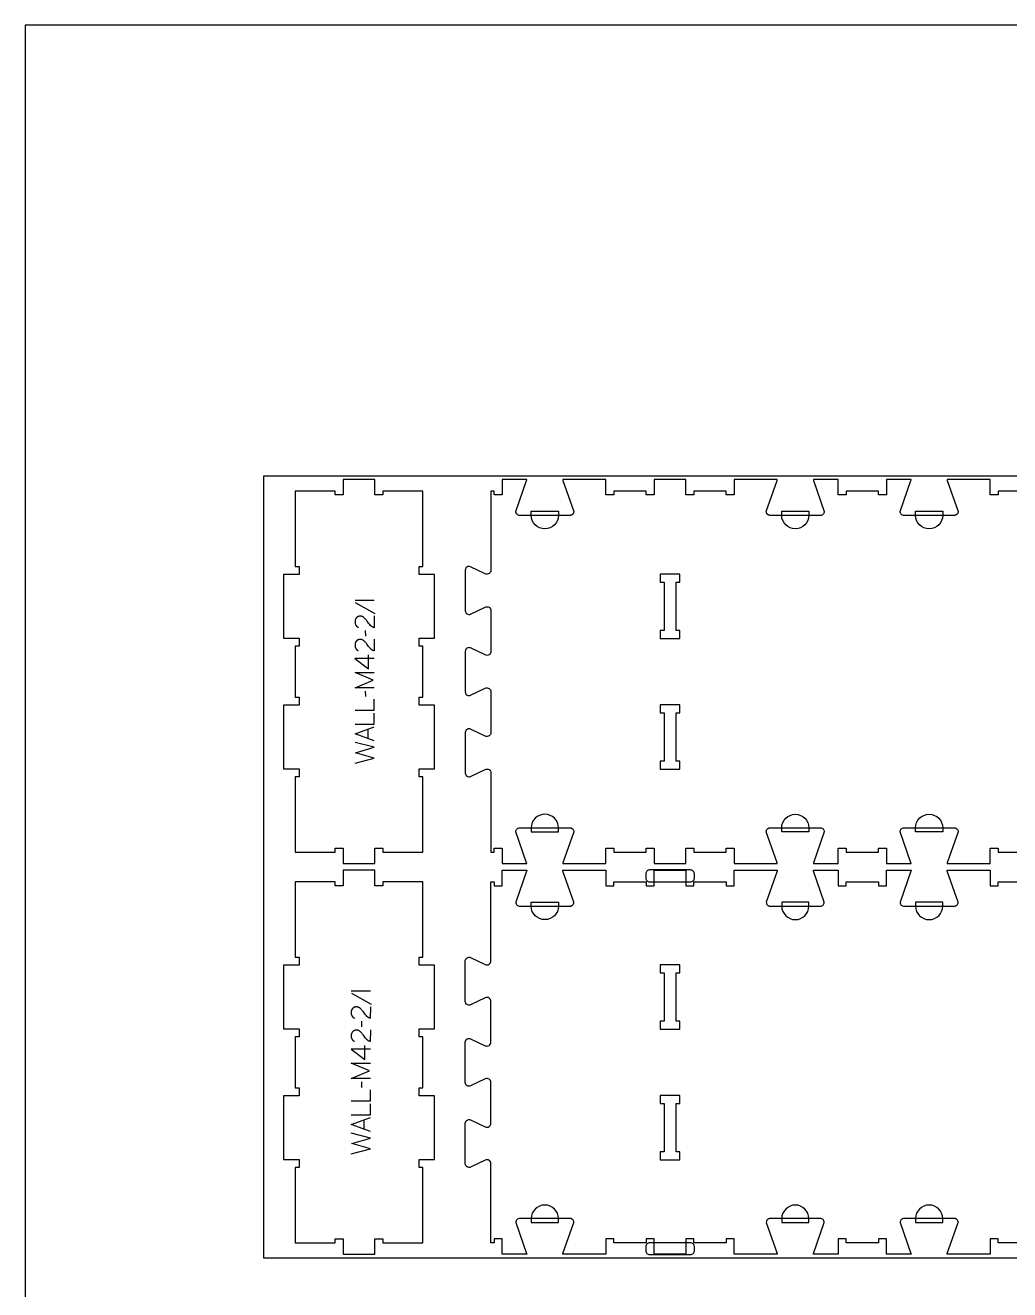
# Model space of a CAD drawing. Extents: x 0 to 4485, y 0 to 10771.
# Drawn here: x 0 to 1537, y 5619 to 7593 of the extents above; entities that cross this region are included whole.
import ezdxf

# ---------------------------------------------------------------- set-up
doc = ezdxf.new("R2010")
doc.units = 0
for name, color, linetype in [('0_SHEET_SPRUCEPLY_2440X122', 1, 'CONTINUOUS'), ('1_ANYTOOL_1MMDEEP_LABELS_S', 2, 'CONTINUOUS'), ('3_ANYTOOL_CUTTHROUGH_INSID', 4, 'CONTINUOUS'), ('4_ANYTOOL_CUTTHROUGH_OUTSI', 5, 'CONTINUOUS'), ('5_ANYTOOL_HALF_MILL_9MM_IN', 3, 'CONTINUOUS'), ('DONOTCUT', 7, 'CONTINUOUS')]:
    doc.layers.add(name, color=color, linetype=linetype)

msp = doc.modelspace()

# ---------------------------------------------------------------- linework, layer by layer
at = {"layer": '0_SHEET_SPRUCEPLY_2440X122'}
msp.add_lwpolyline([(371.7, 6889.4), (371.7, 5669.4), (2811.7, 5669.4), (2811.7, 6889.4)], close=True, dxfattribs=at)
at = {"layer": '1_ANYTOOL_1MMDEEP_LABELS_S', "color": 2}
for points in [[(514.8, 6696), (544.8, 6696)], [(515.2, 6692.5), (546, 6675.3)], [(544.7, 6671.3), (544.7, 6653), (544.2, 6653.2), (544, 6653.2), (543.8, 6653.3), (543.6, 6653.4), (543.3, 6653.5), (543.1, 6653.6), (542.9, 6653.7), (542.7, 6653.8), (542.5, 6653.9), (542.3, 6654), (542.1, 6654.1), (541.9, 6654.2), (541.7, 6654.3), (541.5, 6654.5), (541.3, 6654.6), (541.1, 6654.7), (540.9, 6654.8), (540.7, 6655), (540.5, 6655.1), (540.4, 6655.3), (540.2, 6655.4), (540, 6655.6), (539.8, 6655.7), (539.7, 6655.9), (539.5, 6656), (539.3, 6656.2), (539.2, 6656.4), (539, 6656.5), (538.8, 6656.7), (538.5, 6657.1), (537.3, 6658.5), (536.1, 6660), (535, 6661.5), (533.8, 6663.1), (533.3, 6663.8), (532.7, 6664.6), (532.1, 6665.3), (531.5, 6666), (530.9, 6666.6), (530.3, 6667.3), (529.7, 6667.9), (529.1, 6668.5), (529, 6668.6), (528.8, 6668.8), (528.6, 6668.9), (528.5, 6669), (528.3, 6669.2), (528.1, 6669.3), (528, 6669.4), (527.8, 6669.5), (527.6, 6669.6), (527.5, 6669.7), (527.3, 6669.8), (527.1, 6669.9), (526.9, 6670), (526.7, 6670.1), (526.5, 6670.2), (526.3, 6670.3), (526.2, 6670.3), (526, 6670.4), (525.8, 6670.5), (525.6, 6670.5), (525.4, 6670.6), (525.2, 6670.6), (524.9, 6670.7), (524.7, 6670.7), (524.5, 6670.7), (524.3, 6670.8), (524.1, 6670.8), (523.9, 6670.8), (523.7, 6670.8), (523.4, 6670.8), (523.2, 6670.8), (523, 6670.8), (522.7, 6670.8), (522.5, 6670.8), (522.3, 6670.8), (522, 6670.8), (521.8, 6670.8), (521.5, 6670.8), (521.3, 6670.7), (521.1, 6670.7), (520.9, 6670.6), (520.7, 6670.6), (520.5, 6670.5), (520.2, 6670.5), (520, 6670.4), (519.8, 6670.4), (519.6, 6670.3), (519.4, 6670.2), (519.3, 6670.1), (519.1, 6670), (518.9, 6670), (518.7, 6669.9), (518.5, 6669.8), (518.4, 6669.6), (518.2, 6669.5), (518, 6669.4), (517.9, 6669.3), (517.7, 6669.2), (517.6, 6669), (517.4, 6668.9), (517.3, 6668.8), (517.1, 6668.6), (517, 6668.5), (516.9, 6668.3), (516.7, 6668.2), (516.6, 6668), (516.5, 6667.8), (516.4, 6667.7), (516.3, 6667.5), (516.1, 6667.3), (516, 6667.1), (515.9, 6667), (515.8, 6666.8), (515.8, 6666.6), (515.7, 6666.4), (515.6, 6666.2), (515.5, 6666), (515.4, 6665.8), (515.4, 6665.7), (515.3, 6665.5), (515.2, 6665.3), (515.2, 6665.1), (515.1, 6664.8), (515.1, 6664.6), (515, 6664.4), (515, 6664.2), (514.9, 6664), (514.9, 6663.8), (514.9, 6663.6), (514.8, 6663.3), (514.8, 6663.1), (514.8, 6662.9), (514.8, 6662.6), (514.8, 6662.4), (514.8, 6661.9), (514.8, 6661.6), (514.8, 6661.2), (514.8, 6660.8), (514.8, 6660.5), (514.9, 6660.2), (514.9, 6659.8), (515, 6659.5), (515.1, 6659.2), (515.2, 6658.9), (515.2, 6658.7), (515.3, 6658.6), (515.3, 6658.4), (515.4, 6658.3), (515.4, 6658.1), (515.5, 6658), (515.5, 6657.8), (515.6, 6657.7), (515.7, 6657.5), (515.7, 6657.4), (515.8, 6657.3), (515.9, 6657.1), (516, 6657), (516, 6656.9), (516.1, 6656.7), (516.2, 6656.6), (516.3, 6656.5), (516.4, 6656.3), (516.5, 6656.2), (516.6, 6656.1), (516.7, 6656), (516.8, 6655.8), (516.9, 6655.7), (517, 6655.6), (517.1, 6655.5), (517.2, 6655.4), (517.3, 6655.3), (517.4, 6655.2), (517.5, 6655), (517.6, 6654.9), (517.8, 6654.8), (517.9, 6654.7), (518.1, 6654.5), (518.4, 6654.3), (518.7, 6654.1), (519, 6654), (519.2, 6653.8), (519.5, 6653.6), (519.9, 6653.4)], [(544.7, 6635), (544.7, 6616.7), (544.2, 6616.9), (544, 6616.9), (543.8, 6617), (543.6, 6617.1), (543.3, 6617.2), (543.1, 6617.3), (542.9, 6617.4), (542.7, 6617.5), (542.5, 6617.6), (542.3, 6617.7), (542.1, 6617.8), (541.9, 6617.9), (541.7, 6618), (541.5, 6618.2), (541.3, 6618.3), (541.1, 6618.4), (540.9, 6618.5), (540.7, 6618.7), (540.5, 6618.8), (540.4, 6619), (540.2, 6619.1), (540, 6619.3), (539.8, 6619.4), (539.7, 6619.6), (539.5, 6619.7), (539.3, 6619.9), (539.2, 6620.1), (539, 6620.2), (538.8, 6620.4), (538.5, 6620.8), (537.3, 6622.2), (536.1, 6623.7), (535, 6625.2), (533.8, 6626.8), (533.3, 6627.5), (532.7, 6628.3), (532.1, 6629), (531.5, 6629.7), (530.9, 6630.3), (530.3, 6631), (529.7, 6631.6), (529.1, 6632.2), (529, 6632.3), (528.8, 6632.5), (528.6, 6632.6), (528.5, 6632.7), (528.3, 6632.9), (528.1, 6633), (528, 6633.1), (527.8, 6633.2), (527.6, 6633.3), (527.5, 6633.4), (527.3, 6633.5), (527.1, 6633.6), (526.9, 6633.7), (526.7, 6633.8), (526.5, 6633.9), (526.3, 6634), (526.2, 6634), (526, 6634.1), (525.8, 6634.2), (525.6, 6634.2), (525.4, 6634.3), (525.2, 6634.3), (524.9, 6634.4), (524.7, 6634.4), (524.5, 6634.4), (524.3, 6634.5), (524.1, 6634.5), (523.9, 6634.5), (523.7, 6634.5), (523.4, 6634.5), (523.2, 6634.5), (523, 6634.5), (522.7, 6634.5), (522.5, 6634.5), (522.3, 6634.5), (522, 6634.5), (521.8, 6634.5), (521.5, 6634.5), (521.3, 6634.4), (521.1, 6634.4), (520.9, 6634.3), (520.7, 6634.3), (520.5, 6634.2), (520.2, 6634.2), (520, 6634.1), (519.8, 6634.1), (519.6, 6634), (519.4, 6633.9), (519.3, 6633.8), (519.1, 6633.7), (518.9, 6633.7), (518.7, 6633.6), (518.5, 6633.5), (518.4, 6633.3), (518.2, 6633.2), (518, 6633.1), (517.9, 6633), (517.7, 6632.9), (517.6, 6632.7), (517.4, 6632.6), (517.3, 6632.5), (517.1, 6632.3), (517, 6632.2), (516.9, 6632), (516.7, 6631.9), (516.6, 6631.7), (516.5, 6631.5), (516.4, 6631.4), (516.3, 6631.2), (516.1, 6631), (516, 6630.8), (515.9, 6630.7), (515.8, 6630.5), (515.8, 6630.3), (515.7, 6630.1), (515.6, 6629.9), (515.5, 6629.7), (515.4, 6629.5), (515.4, 6629.4), (515.3, 6629.2), (515.2, 6629), (515.2, 6628.8), (515.1, 6628.5), (515.1, 6628.3), (515, 6628.1), (515, 6627.9), (514.9, 6627.7), (514.9, 6627.5), (514.9, 6627.3), (514.8, 6627), (514.8, 6626.8), (514.8, 6626.6), (514.8, 6626.3), (514.8, 6626.1), (514.8, 6625.6), (514.8, 6625.3), (514.8, 6624.9), (514.8, 6624.5), (514.8, 6624.2), (514.9, 6623.9), (514.9, 6623.5), (515, 6623.2), (515.1, 6622.9), (515.2, 6622.6), (515.2, 6622.4), (515.3, 6622.3), (515.3, 6622.1), (515.4, 6622), (515.4, 6621.8), (515.5, 6621.7), (515.5, 6621.5), (515.6, 6621.4), (515.7, 6621.2), (515.7, 6621.1), (515.8, 6621), (515.9, 6620.8), (516, 6620.7), (516, 6620.6), (516.1, 6620.4), (516.2, 6620.3), (516.3, 6620.2), (516.4, 6620), (516.5, 6619.9), (516.6, 6619.8), (516.7, 6619.7), (516.8, 6619.5), (516.9, 6619.4), (517, 6619.3), (517.1, 6619.2), (517.2, 6619.1), (517.3, 6619), (517.4, 6618.9), (517.5, 6618.7), (517.6, 6618.6), (517.8, 6618.5), (517.9, 6618.4), (518.1, 6618.2), (518.4, 6618), (518.7, 6617.8), (519, 6617.7), (519.2, 6617.5), (519.5, 6617.3), (519.9, 6617.1)], [(530.9, 6648.7), (531, 6639.9)], [(544.8, 6604.8), (514.7, 6604.8), (536.1, 6588.8)], [(536.1, 6588.8), (536.1, 6610.6)], [(544.8, 6559.2), (514.8, 6559.2), (543.1, 6571.2), (514.9, 6583.2), (544.8, 6583.2)], [(530.9, 6554.1), (531, 6545.3)], [(514.8, 6524.4), (544.8, 6524.4), (544.8, 6541.5)], [(514.8, 6502.5), (544.8, 6502.5), (544.8, 6519.6)], [(544.8, 6476.3), (514.8, 6487.2), (544.8, 6498.3)], [(535.2, 6479.8), (535.2, 6494.7)], [(514.8, 6441.6), (544.8, 6449.3), (515.7, 6457.8), (544.8, 6466.2), (514.8, 6473.7)], [(508.8, 6086), (538.8, 6086)], [(509.3, 6082.5), (540, 6065.3)], [(538.8, 6061.3), (538.7, 6043), (538.3, 6043.2), (538, 6043.2), (537.8, 6043.3), (537.6, 6043.4), (537.4, 6043.5), (537.2, 6043.6), (536.9, 6043.7), (536.7, 6043.8), (536.5, 6043.9), (536.3, 6044), (536.1, 6044.1), (535.9, 6044.2), (535.7, 6044.3), (535.5, 6044.5), (535.3, 6044.6), (535.1, 6044.7), (535, 6044.8), (534.8, 6045), (534.6, 6045.1), (534.4, 6045.3), (534.2, 6045.4), (534, 6045.6), (533.9, 6045.7), (533.7, 6045.9), (533.5, 6046), (533.4, 6046.2), (533.2, 6046.4), (533, 6046.5), (532.9, 6046.7), (532.6, 6047.1), (531.3, 6048.5), (530.2, 6050), (529, 6051.5), (527.9, 6053.1), (527.3, 6053.8), (526.7, 6054.6), (526.2, 6055.3), (525.6, 6056), (525, 6056.6), (524.4, 6057.3), (523.8, 6057.9), (523.2, 6058.5), (523, 6058.6), (522.8, 6058.8), (522.7, 6058.9), (522.5, 6059), (522.4, 6059.2), (522.2, 6059.3), (522, 6059.4), (521.8, 6059.5), (521.7, 6059.6), (521.5, 6059.7), (521.3, 6059.8), (521.1, 6059.9), (520.9, 6060), (520.8, 6060.1), (520.6, 6060.2), (520.4, 6060.3), (520.2, 6060.3), (520, 6060.4), (519.8, 6060.5), (519.6, 6060.5), (519.4, 6060.6), (519.2, 6060.6), (519, 6060.7), (518.8, 6060.7), (518.6, 6060.7), (518.4, 6060.8), (518.1, 6060.8), (517.9, 6060.8), (517.7, 6060.8), (517.5, 6060.8), (517.3, 6060.8), (517, 6060.8), (516.8, 6060.8), (516.5, 6060.8), (516.3, 6060.8), (516.1, 6060.8), (515.8, 6060.8), (515.6, 6060.8), (515.4, 6060.7), (515.1, 6060.7), (514.9, 6060.6), (514.7, 6060.6), (514.5, 6060.5), (514.3, 6060.5), (514.1, 6060.4), (513.9, 6060.4), (513.7, 6060.3), (513.5, 6060.2), (513.3, 6060.1), (513.1, 6060), (512.9, 6060), (512.7, 6059.9), (512.6, 6059.8), (512.4, 6059.6), (512.2, 6059.5), (512.1, 6059.4), (511.9, 6059.3), (511.8, 6059.2), (511.6, 6059), (511.5, 6058.9), (511.3, 6058.8), (511.2, 6058.6), (511, 6058.5), (510.9, 6058.3), (510.8, 6058.2), (510.6, 6058), (510.5, 6057.8), (510.4, 6057.7), (510.3, 6057.5), (510.2, 6057.3), (510.1, 6057.1), (510, 6057), (509.9, 6056.8), (509.8, 6056.6), (509.7, 6056.4), (509.6, 6056.2), (509.5, 6056), (509.5, 6055.8), (509.4, 6055.7), (509.3, 6055.5), (509.3, 6055.3), (509.2, 6055.1), (509.1, 6054.8), (509.1, 6054.6), (509, 6054.4), (509, 6054.2), (509, 6054), (508.9, 6053.8), (508.9, 6053.6), (508.9, 6053.3), (508.9, 6053.1), (508.8, 6052.9), (508.8, 6052.6), (508.8, 6052.4), (508.8, 6051.9), (508.8, 6051.6), (508.8, 6051.2), (508.8, 6050.8), (508.9, 6050.5), (508.9, 6050.2), (509, 6049.8), (509, 6049.5), (509.1, 6049.2), (509.2, 6048.9), (509.2, 6048.7), (509.3, 6048.6), (509.3, 6048.4), (509.4, 6048.3), (509.5, 6048.1), (509.5, 6048), (509.6, 6047.8), (509.6, 6047.7), (509.7, 6047.5), (509.8, 6047.4), (509.8, 6047.3), (509.9, 6047.1), (510, 6047), (510.1, 6046.9), (510.2, 6046.7), (510.2, 6046.6), (510.3, 6046.5), (510.4, 6046.3), (510.5, 6046.2), (510.6, 6046.1), (510.7, 6046), (510.8, 6045.8), (510.9, 6045.7), (511, 6045.6), (511.1, 6045.5), (511.2, 6045.4), (511.3, 6045.3), (511.4, 6045.2), (511.5, 6045), (511.7, 6044.9), (511.8, 6044.8), (511.9, 6044.7), (512.2, 6044.5), (512.4, 6044.3), (512.7, 6044.1), (513, 6044), (513.3, 6043.8), (513.6, 6043.6), (513.9, 6043.4)], [(538.8, 6025), (538.7, 6006.7), (538.3, 6006.9), (538, 6006.9), (537.8, 6007), (537.6, 6007.1), (537.4, 6007.2), (537.2, 6007.3), (536.9, 6007.4), (536.7, 6007.5), (536.5, 6007.6), (536.3, 6007.7), (536.1, 6007.8), (535.9, 6007.9), (535.7, 6008), (535.5, 6008.2), (535.3, 6008.3), (535.1, 6008.4), (535, 6008.5), (534.8, 6008.7), (534.6, 6008.8), (534.4, 6009), (534.2, 6009.1), (534, 6009.3), (533.9, 6009.4), (533.7, 6009.6), (533.5, 6009.7), (533.4, 6009.9), (533.2, 6010.1), (533, 6010.2), (532.9, 6010.4), (532.6, 6010.8), (531.3, 6012.2), (530.2, 6013.7), (529, 6015.2), (527.9, 6016.8), (527.3, 6017.5), (526.7, 6018.3), (526.2, 6019), (525.6, 6019.7), (525, 6020.3), (524.4, 6021), (523.8, 6021.6), (523.2, 6022.2), (523, 6022.3), (522.8, 6022.5), (522.7, 6022.6), (522.5, 6022.7), (522.4, 6022.9), (522.2, 6023), (522, 6023.1), (521.8, 6023.2), (521.7, 6023.3), (521.5, 6023.4), (521.3, 6023.5), (521.1, 6023.6), (520.9, 6023.7), (520.8, 6023.8), (520.6, 6023.9), (520.4, 6024), (520.2, 6024), (520, 6024.1), (519.8, 6024.2), (519.6, 6024.2), (519.4, 6024.3), (519.2, 6024.3), (519, 6024.4), (518.8, 6024.4), (518.6, 6024.4), (518.4, 6024.5), (518.1, 6024.5), (517.9, 6024.5), (517.7, 6024.5), (517.5, 6024.5), (517.3, 6024.5), (517, 6024.5), (516.8, 6024.5), (516.5, 6024.5), (516.3, 6024.5), (516.1, 6024.5), (515.8, 6024.5), (515.6, 6024.5), (515.4, 6024.4), (515.1, 6024.4), (514.9, 6024.3), (514.7, 6024.3), (514.5, 6024.2), (514.3, 6024.2), (514.1, 6024.1), (513.9, 6024.1), (513.7, 6024), (513.5, 6023.9), (513.3, 6023.8), (513.1, 6023.7), (512.9, 6023.7), (512.7, 6023.6), (512.6, 6023.5), (512.4, 6023.3), (512.2, 6023.2), (512.1, 6023.1), (511.9, 6023), (511.8, 6022.9), (511.6, 6022.7), (511.5, 6022.6), (511.3, 6022.5), (511.2, 6022.3), (511, 6022.2), (510.9, 6022), (510.8, 6021.9), (510.6, 6021.7), (510.5, 6021.5), (510.4, 6021.4), (510.3, 6021.2), (510.2, 6021), (510.1, 6020.8), (510, 6020.7), (509.9, 6020.5), (509.8, 6020.3), (509.7, 6020.1), (509.6, 6019.9), (509.5, 6019.7), (509.5, 6019.5), (509.4, 6019.4), (509.3, 6019.2), (509.3, 6019), (509.2, 6018.8), (509.1, 6018.5), (509.1, 6018.3), (509, 6018.1), (509, 6017.9), (509, 6017.7), (508.9, 6017.5), (508.9, 6017.3), (508.9, 6017), (508.9, 6016.8), (508.8, 6016.6), (508.8, 6016.3), (508.8, 6016.1), (508.8, 6015.6), (508.8, 6015.3), (508.8, 6014.9), (508.8, 6014.5), (508.9, 6014.2), (508.9, 6013.9), (509, 6013.5), (509, 6013.2), (509.1, 6012.9), (509.2, 6012.6), (509.2, 6012.4), (509.3, 6012.3), (509.3, 6012.1), (509.4, 6012), (509.5, 6011.8), (509.5, 6011.7), (509.6, 6011.5), (509.6, 6011.4), (509.7, 6011.2), (509.8, 6011.1), (509.8, 6011), (509.9, 6010.8), (510, 6010.7), (510.1, 6010.6), (510.2, 6010.4), (510.2, 6010.3), (510.3, 6010.2), (510.4, 6010), (510.5, 6009.9), (510.6, 6009.8), (510.7, 6009.7), (510.8, 6009.5), (510.9, 6009.4), (511, 6009.3), (511.1, 6009.2), (511.2, 6009.1), (511.3, 6009), (511.4, 6008.9), (511.5, 6008.7), (511.7, 6008.6), (511.8, 6008.5), (511.9, 6008.4), (512.2, 6008.2), (512.4, 6008), (512.7, 6007.8), (513, 6007.7), (513.3, 6007.5), (513.6, 6007.3), (513.9, 6007.1)], [(524.9, 6038.7), (525, 6029.9)], [(538.8, 5994.8), (508.8, 5994.8), (530.1, 5978.8)], [(530.1, 5978.8), (530.1, 6000.6)], [(538.8, 5949.2), (508.8, 5949.2), (537.2, 5961.2), (508.9, 5973.2), (538.8, 5973.2)], [(524.9, 5944.1), (525, 5935.3)], [(508.8, 5914.4), (538.8, 5914.4), (538.8, 5931.5)], [(508.8, 5892.5), (538.8, 5892.5), (538.8, 5909.6)], [(538.8, 5866.3), (508.8, 5877.2), (538.8, 5888.3)], [(529.2, 5869.8), (529.2, 5884.7)], [(508.8, 5831.6), (538.8, 5839.3), (509.7, 5847.8), (538.8, 5856.2), (508.8, 5863.7)]]:
    msp.add_lwpolyline(points, dxfattribs=at)
at = {"layer": '3_ANYTOOL_CUTTHROUGH_INSID', "color": 4}
for points in [[(1021.7, 6736.7), (991.5, 6736.7), (991.5, 6724.2), (997.5, 6724.2), (997.5, 6648.7), (991.5, 6648.7), (991.5, 6636.2), (1022, 6636.2), (1022, 6648.7), (1016, 6648.7), (1016, 6724.2), (1022, 6724.2), (1022, 6736.7)], [(991.7, 6432.2), (1022, 6432.2), (1022, 6444.7), (1016, 6444.7), (1016, 6520.2), (1022, 6520.2), (1022, 6532.7), (991.5, 6532.7), (991.5, 6520.2), (997.5, 6520.2), (997.5, 6444.7), (991.5, 6444.7), (991.5, 6432.2)], [(991.5, 6126.4), (991.5, 6114.2), (997.5, 6114.2), (997.5, 6038.7), (991.5, 6038.7), (991.5, 6026.2), (1022, 6026.2), (1022, 6038.7), (1016, 6038.7), (1016, 6114.2), (1022, 6114.2), (1022, 6126.7), (991.5, 6126.7)], [(1022, 5822.4), (1022, 5834.7), (1016, 5834.7), (1016, 5910.2), (1022, 5910.2), (1022, 5922.7), (991.5, 5922.7), (991.5, 5910.2), (997.5, 5910.2), (997.5, 5834.7), (991.5, 5834.7), (991.5, 5822.2), (1022, 5822.2)]]:
    msp.add_lwpolyline(points, close=True, dxfattribs=at)
at = {"layer": '4_ANYTOOL_CUTTHROUGH_OUTSI', "color": 5}
for points in [[(638.9, 6432.7), (638.9, 6532.2), (614.9, 6532.2), (614.9, 6544.7), (620.9, 6544.7), (620.9, 6624.2), (614.9, 6624.2), (614.9, 6636.7), (638.9, 6636.7), (638.9, 6736.2), (614.9, 6736.2), (614.9, 6748.7), (620.9, 6748.7), (620.9, 6866.2), (558.4, 6866.2), (558.4, 6860.2), (545.9, 6860.2), (545.9, 6884.2), (496.4, 6884.2), (496.4, 6860.2), (483.9, 6860.2), (483.9, 6866.2), (421.4, 6866.2), (421.4, 6748.7), (427.4, 6748.7), (427.4, 6736.2), (403.4, 6736.2), (403.4, 6636.7), (427.4, 6636.7), (427.4, 6624.2), (421.4, 6624.2), (421.4, 6544.7), (427.4, 6544.7), (427.4, 6532.2), (403.4, 6532.2), (403.4, 6432.7), (427.4, 6432.7), (427.4, 6420.2), (421.4, 6420.2), (421.4, 6302.7), (483.9, 6302.7), (483.9, 6308.7), (496.4, 6308.7), (496.4, 6284.7), (545.9, 6284.7), (545.9, 6308.7), (558.4, 6308.7), (558.4, 6302.7), (620.9, 6302.7), (620.9, 6420.2), (614.9, 6420.2), (614.9, 6432.7)], [(638.9, 5822.7), (638.9, 5922.2), (614.9, 5922.2), (614.9, 5934.7), (620.9, 5934.7), (620.9, 6014.2), (614.9, 6014.2), (614.9, 6026.7), (638.9, 6026.7), (638.9, 6126.2), (614.9, 6126.2), (614.9, 6138.7), (620.9, 6138.7), (620.9, 6256.2), (558.4, 6256.2), (558.4, 6250.2), (545.9, 6250.2), (545.9, 6274.2), (496.4, 6274.2), (496.4, 6250.2), (483.9, 6250.2), (483.9, 6256.2), (421.4, 6256.2), (421.4, 6138.7), (427.4, 6138.7), (427.4, 6126.2), (403.4, 6126.2), (403.4, 6026.7), (427.4, 6026.7), (427.4, 6014.2), (421.4, 6014.2), (421.4, 5934.7), (427.4, 5934.7), (427.4, 5922.2), (403.4, 5922.2), (403.4, 5822.7), (427.4, 5822.7), (427.4, 5810.2), (421.4, 5810.2), (421.4, 5692.7), (483.9, 5692.7), (483.9, 5698.7), (496.4, 5698.7), (496.4, 5674.7), (545.9, 5674.7), (545.9, 5698.7), (558.4, 5698.7), (558.4, 5692.7), (620.9, 5692.7), (620.9, 5810.2), (614.9, 5810.2), (614.9, 5822.7)]]:
    msp.add_lwpolyline(points, close=True, dxfattribs=at)
for points in [[(1569.5, 6866.2), (1519, 6866.2), (1519, 6860.2), (1506.5, 6860.2), (1506.5, 6884.2), (1456.7, 6884.2), (1439.3, 6884.2), (1439.3, 6884.2, 0.061485), (1439.5, 6882.8), (1456.4, 6834.5), (1456.4, 6834.5), (1456.4, 6834.4), (1456.4, 6834.4, -0.198912), (1454.6, 6830), (1454.5, 6829.9), (1454.4, 6829.8), (1454.2, 6829.7), (1454.1, 6829.6), (1454, 6829.5), (1453.9, 6829.4), (1453.8, 6829.3), (1453.6, 6829.2), (1453.5, 6829.1), (1453.4, 6829.1), (1453.2, 6829), (1453.1, 6828.9), (1453, 6828.8), (1452.8, 6828.8), (1452.7, 6828.7), (1452.5, 6828.6), (1452.4, 6828.6), (1452.3, 6828.5), (1452.1, 6828.5), (1452, 6828.4), (1451.8, 6828.4), (1451.7, 6828.4), (1451.5, 6828.3), (1451.4, 6828.3), (1451.2, 6828.3), (1451.1, 6828.2), (1450.9, 6828.2), (1450.8, 6828.2), (1450.6, 6828.2), (1450.5, 6828.2), (1450.3, 6828.2), (1450.2, 6828.2), (1372.2, 6828.2, -0.414214), (1365.9, 6834.4), (1365.9, 6834.5), (1365.9, 6834.5), (1382.8, 6882.8), (1382.8, 6882.8, 0.061485), (1383.1, 6884.2), (1344.5, 6884.2), (1344.5, 6860.2), (1332, 6860.2), (1332, 6866.2), (1281.5, 6866.2), (1281.5, 6860.2), (1269, 6860.2), (1269, 6884.2), (1230.4, 6884.2), (1230.4, 6884.2, 0.061485), (1230.6, 6882.8), (1247.5, 6834.5), (1247.5, 6834.5), (1247.5, 6834.4), (1247.5, 6834.4, -0.414214), (1241.2, 6828.2), (1163.2, 6828.2), (1163.1, 6828.2), (1162.9, 6828.2), (1162.8, 6828.2), (1162.6, 6828.2), (1162.5, 6828.2), (1162.3, 6828.2), (1162.2, 6828.3), (1162, 6828.3), (1161.9, 6828.3), (1161.7, 6828.4), (1161.6, 6828.4), (1161.4, 6828.4), (1161.3, 6828.5), (1161.1, 6828.5), (1161, 6828.6), (1160.9, 6828.6), (1160.7, 6828.7), (1160.6, 6828.8), (1160.4, 6828.8), (1160.3, 6828.9), (1160.2, 6829), (1160, 6829.1), (1159.9, 6829.1), (1159.8, 6829.2), (1159.6, 6829.3), (1159.5, 6829.4), (1159.4, 6829.5), (1159.3, 6829.6), (1159.2, 6829.7), (1159, 6829.8), (1158.9, 6829.9), (1158.8, 6830, -0.198912), (1157, 6834.4), (1157, 6834.5), (1157, 6834.5), (1173.9, 6882.8), (1173.9, 6882.8, 0.061485), (1174.1, 6884.2), (1156.7, 6884.2), (1107, 6884.2), (1107, 6860.2), (1094.5, 6860.2), (1094.5, 6866.2), (1044, 6866.2), (1044, 6860.2), (1031.5, 6860.2), (1031.5, 6884.2), (982, 6884.2), (982, 6860.2), (969.5, 6860.2), (969.5, 6866.2), (919, 6866.2), (919, 6860.2), (906.5, 6860.2), (906.5, 6884.2), (839.3, 6884.2), (839.3, 6884.2, 0.061485), (839.5, 6882.8), (856.4, 6834.5), (856.4, 6834.5), (856.4, 6834.4), (856.4, 6834.4, -0.198912), (854.6, 6830), (854.5, 6829.9), (854.4, 6829.8), (854.2, 6829.7), (854.1, 6829.6), (854, 6829.5), (853.9, 6829.4), (853.8, 6829.3), (853.6, 6829.2), (853.5, 6829.1), (853.4, 6829.1), (853.2, 6829), (853.1, 6828.9), (853, 6828.8), (852.8, 6828.8), (852.7, 6828.7), (852.5, 6828.6), (852.4, 6828.6), (852.3, 6828.5), (852.1, 6828.5), (852, 6828.4), (851.8, 6828.4), (851.7, 6828.4), (851.5, 6828.3), (851.4, 6828.3), (851.2, 6828.3), (851.1, 6828.2), (850.9, 6828.2), (850.8, 6828.2), (850.6, 6828.2), (850.5, 6828.2), (850.3, 6828.2), (850.2, 6828.2), (772.2, 6828.2, -0.414214), (765.9, 6834.4), (765.9, 6834.5), (765.9, 6834.5), (782.8, 6882.8), (782.8, 6882.8, 0.061485), (783.1, 6884.2), (744.5, 6884.2), (744.5, 6860.2), (732, 6860.2), (732, 6866.2), (727, 6866.2), (727, 6742.8), (727, 6742.8, -0.551268), (718, 6737.1), (695.2, 6748, 0.257375), (689.6, 6747.7, 0.257375), (687, 6742.8), (687, 6679.4, 0.551268), (695.2, 6674.2), (718, 6685.1, -0.551268), (727, 6679.5), (727, 6616.1, -0.551268), (718, 6610.4), (695.2, 6621.3, 0.551268), (687, 6616.1), (687, 6552.7, 0.551268), (695.2, 6547.5), (718, 6558.4, -0.551268), (727, 6552.8), (727, 6489.4, -0.551268), (718, 6483.7), (695.2, 6494.6, 0.551268), (687, 6489.4), (687, 6426, 0.551268), (695.2, 6420.8), (718, 6431.7, -0.551268), (727, 6426.1), (727, 6302.7), (732, 6302.7), (732, 6308.7), (744.5, 6308.7), (744.5, 6284.7), (783.1, 6284.7), (783.1, 6284.7, 0.061485), (782.8, 6286.1), (765.9, 6334.3), (765.9, 6334.4), (765.9, 6334.4), (765.9, 6334.4, -0.414214), (772.2, 6340.7), (850.2, 6340.7), (850.3, 6340.7), (850.5, 6340.7), (850.6, 6340.7), (850.8, 6340.6), (850.9, 6340.6), (851.1, 6340.6), (851.2, 6340.6), (851.4, 6340.6), (851.5, 6340.5), (851.7, 6340.5), (851.8, 6340.4), (852, 6340.4), (852.1, 6340.4), (852.3, 6340.3), (852.4, 6340.3), (852.5, 6340.2), (852.7, 6340.1), (852.8, 6340.1), (853, 6340), (853.1, 6339.9), (853.2, 6339.9), (853.4, 6339.8), (853.5, 6339.7), (853.6, 6339.6), (853.8, 6339.5), (853.9, 6339.4), (854, 6339.3), (854.1, 6339.2), (854.2, 6339.1), (854.4, 6339), (854.5, 6338.9), (854.6, 6338.8, -0.198912), (856.4, 6334.4), (856.4, 6334.4), (856.4, 6334.3), (839.5, 6286.1), (839.5, 6286.1, 0.061485), (839.3, 6284.7), (856.7, 6284.7), (906.5, 6284.7), (906.5, 6308.7), (919, 6308.7), (919, 6302.7), (969.5, 6302.7), (969.5, 6308.7), (982, 6308.7), (982, 6284.7), (1031.5, 6284.7), (1031.5, 6308.7), (1044, 6308.7), (1044, 6302.7), (1094.5, 6302.7), (1094.5, 6308.7), (1107, 6308.7), (1107, 6284.7), (1174.1, 6284.7), (1174.1, 6284.7, 0.061485), (1173.9, 6286.1), (1157, 6334.3), (1157, 6334.4), (1157, 6334.4), (1157, 6334.4, -0.198912), (1158.8, 6338.8), (1158.9, 6338.9), (1159, 6339), (1159.2, 6339.1), (1159.3, 6339.2), (1159.4, 6339.3), (1159.5, 6339.4), (1159.6, 6339.5), (1159.8, 6339.6), (1159.9, 6339.7), (1160, 6339.8), (1160.2, 6339.9), (1160.3, 6339.9), (1160.4, 6340), (1160.6, 6340.1), (1160.7, 6340.1), (1160.9, 6340.2), (1161, 6340.3), (1161.1, 6340.3), (1161.3, 6340.4), (1161.4, 6340.4), (1161.6, 6340.4), (1161.7, 6340.5), (1161.9, 6340.5), (1162, 6340.6), (1162.2, 6340.6), (1162.3, 6340.6), (1162.5, 6340.6), (1162.6, 6340.6), (1162.8, 6340.7), (1162.9, 6340.7), (1163.1, 6340.7), (1163.2, 6340.7), (1241.2, 6340.7, -0.414214), (1247.5, 6334.4), (1247.5, 6334.4), (1247.5, 6334.3), (1230.6, 6286.1), (1230.6, 6286.1, 0.061485), (1230.4, 6284.7), (1269, 6284.7), (1269, 6308.7), (1281.5, 6308.7), (1281.5, 6302.7), (1332, 6302.7), (1332, 6308.7), (1344.5, 6308.7), (1344.5, 6284.7), (1383.1, 6284.7), (1383.1, 6284.7, 0.061485), (1382.8, 6286.1), (1365.9, 6334.3), (1365.9, 6334.4), (1365.9, 6334.4), (1365.9, 6334.4, -0.414214), (1372.2, 6340.7), (1450.2, 6340.7), (1450.3, 6340.7), (1450.5, 6340.7), (1450.6, 6340.7), (1450.8, 6340.6), (1450.9, 6340.6), (1451.1, 6340.6), (1451.2, 6340.6), (1451.4, 6340.6), (1451.5, 6340.5), (1451.7, 6340.5), (1451.8, 6340.4), (1452, 6340.4), (1452.1, 6340.4), (1452.3, 6340.3), (1452.4, 6340.3), (1452.5, 6340.2), (1452.7, 6340.1), (1452.8, 6340.1), (1453, 6340), (1453.1, 6339.9), (1453.2, 6339.9), (1453.4, 6339.8), (1453.5, 6339.7), (1453.6, 6339.6), (1453.8, 6339.5), (1453.9, 6339.4), (1454, 6339.3), (1454.1, 6339.2), (1454.2, 6339.1), (1454.4, 6339), (1454.5, 6338.9), (1454.6, 6338.8, -0.198912), (1456.4, 6334.4), (1456.4, 6334.4), (1456.4, 6334.3), (1439.5, 6286.1), (1439.5, 6286.1, 0.061485), (1439.3, 6284.7), (1506.5, 6284.7), (1506.5, 6308.7), (1519, 6308.7), (1519, 6302.7), (1569.5, 6302.7)], [(1569.5, 5692.7), (1519, 5692.7), (1519, 5698.7), (1506.5, 5698.7), (1506.5, 5674.7), (1439.3, 5674.7), (1439.3, 5674.7, -0.061485), (1439.5, 5676.1), (1456.4, 5724.3), (1456.4, 5724.4), (1456.4, 5724.4), (1456.4, 5724.4, 0.198912), (1454.6, 5728.8), (1454.5, 5728.9), (1454.4, 5729), (1454.2, 5729.1), (1454.1, 5729.2), (1454, 5729.3), (1453.9, 5729.4), (1453.8, 5729.5), (1453.6, 5729.6), (1453.5, 5729.7), (1453.4, 5729.8), (1453.2, 5729.9), (1453.1, 5729.9), (1453, 5730), (1452.8, 5730.1), (1452.7, 5730.1), (1452.5, 5730.2), (1452.4, 5730.3), (1452.3, 5730.3), (1452.1, 5730.4), (1452, 5730.4), (1451.8, 5730.4), (1451.7, 5730.5), (1451.5, 5730.5), (1451.4, 5730.6), (1451.2, 5730.6), (1451.1, 5730.6), (1450.9, 5730.6), (1450.8, 5730.6), (1450.6, 5730.7), (1450.5, 5730.7), (1450.3, 5730.7), (1450.2, 5730.7), (1372.2, 5730.7, 0.414214), (1365.9, 5724.4), (1365.9, 5724.4), (1365.9, 5724.3), (1382.8, 5676.1), (1382.8, 5676.1, -0.061485), (1383.1, 5674.7), (1344.5, 5674.7), (1344.5, 5698.7), (1332, 5698.7), (1332, 5692.7), (1281.5, 5692.7), (1281.5, 5698.7), (1269, 5698.7), (1269, 5674.7), (1230.4, 5674.7), (1230.4, 5674.7, -0.061485), (1230.6, 5676.1), (1247.5, 5724.3), (1247.5, 5724.4), (1247.5, 5724.4), (1247.5, 5724.4, 0.414214), (1241.2, 5730.7), (1163.2, 5730.7), (1163.1, 5730.7), (1162.9, 5730.7), (1162.8, 5730.7), (1162.6, 5730.6), (1162.5, 5730.6), (1162.3, 5730.6), (1162.2, 5730.6), (1162, 5730.6), (1161.9, 5730.5), (1161.7, 5730.5), (1161.6, 5730.4), (1161.4, 5730.4), (1161.3, 5730.4), (1161.1, 5730.3), (1161, 5730.3), (1160.9, 5730.2), (1160.7, 5730.1), (1160.6, 5730.1), (1160.4, 5730), (1160.3, 5729.9), (1160.2, 5729.9), (1160, 5729.8), (1159.9, 5729.7), (1159.8, 5729.6), (1159.6, 5729.5), (1159.5, 5729.4), (1159.4, 5729.3), (1159.3, 5729.2), (1159.2, 5729.1), (1159, 5729), (1158.9, 5728.9), (1158.8, 5728.8, 0.198912), (1157, 5724.4), (1157, 5724.4), (1157, 5724.3), (1173.9, 5676.1), (1173.9, 5676.1, -0.061485), (1174.1, 5674.7), (1156.7, 5674.7), (1107, 5674.7), (1107, 5698.7), (1094.5, 5698.7), (1094.5, 5692.7), (1044, 5692.7), (1044, 5698.7), (1031.5, 5698.7), (1031.5, 5674.7), (982, 5674.7), (982, 5698.7), (969.5, 5698.7), (969.5, 5692.7), (919, 5692.7), (919, 5698.7), (906.5, 5698.7), (906.5, 5674.7), (839.3, 5674.7), (839.3, 5674.7, -0.061485), (839.5, 5676.1), (856.4, 5724.3), (856.4, 5724.4), (856.4, 5724.4), (856.4, 5724.4, 0.198912), (854.6, 5728.8), (854.5, 5728.9), (854.4, 5729), (854.2, 5729.1), (854.1, 5729.2), (854, 5729.3), (853.9, 5729.4), (853.8, 5729.5), (853.6, 5729.6), (853.5, 5729.7), (853.4, 5729.8), (853.2, 5729.9), (853.1, 5729.9), (853, 5730), (852.8, 5730.1), (852.7, 5730.1), (852.5, 5730.2), (852.4, 5730.3), (852.3, 5730.3), (852.1, 5730.4), (852, 5730.4), (851.8, 5730.4), (851.7, 5730.5), (851.5, 5730.5), (851.4, 5730.6), (851.2, 5730.6), (851.1, 5730.6), (850.9, 5730.6), (850.8, 5730.6), (850.6, 5730.7), (850.5, 5730.7), (850.3, 5730.7), (850.2, 5730.7), (772.2, 5730.7, 0.414214), (765.9, 5724.4), (765.9, 5724.4), (765.9, 5724.3), (782.8, 5676.1), (782.8, 5676.1, -0.061485), (783.1, 5674.7), (744.5, 5674.7), (744.5, 5698.7), (732, 5698.7), (732, 5692.7), (727, 5692.7), (727, 5816.1), (727, 5816.1, 0.551268), (718, 5821.7), (695.2, 5810.8, -0.551268), (687, 5816), (687, 5879.4, -0.551268), (695.2, 5884.6), (718, 5873.7, 0.257375), (724, 5874.1, 0.257375), (727, 5879.4), (727, 5942.8, 0.257375), (724, 5948.1, 0.257375), (718, 5948.4), (695.2, 5937.5, -0.551268), (687, 5942.7), (687, 6006.1, -0.551268), (695.2, 6011.3), (718, 6000.4, 0.551268), (727, 6006.1), (727, 6069.5, 0.551268), (718, 6075.1), (695.2, 6064.2, -0.551268), (687, 6069.4), (687, 6132.8, -0.551268), (695.2, 6138), (718, 6127.1, 0.551268), (727, 6132.8), (727, 6256.2), (732, 6256.2), (732, 6250.2), (744.5, 6250.2), (744.5, 6274.2), (783.1, 6274.2), (783.1, 6274.2, -0.061485), (782.8, 6272.8), (765.9, 6224.5), (765.9, 6224.5), (765.9, 6224.4), (765.9, 6224.4, 0.414214), (772.2, 6218.2), (850.2, 6218.2), (850.3, 6218.2), (850.5, 6218.2), (850.6, 6218.2), (850.8, 6218.2), (850.9, 6218.2), (851.1, 6218.2), (851.2, 6218.3), (851.4, 6218.3), (851.5, 6218.3), (851.7, 6218.4), (851.8, 6218.4), (852, 6218.4), (852.1, 6218.5), (852.3, 6218.5), (852.4, 6218.6), (852.5, 6218.6), (852.7, 6218.7), (852.8, 6218.8), (853, 6218.8), (853.1, 6218.9), (853.2, 6219), (853.4, 6219.1), (853.5, 6219.1), (853.6, 6219.2), (853.8, 6219.3), (853.9, 6219.4), (854, 6219.5), (854.1, 6219.6), (854.2, 6219.7), (854.4, 6219.8), (854.5, 6219.9), (854.6, 6220, 0.198912), (856.4, 6224.4), (856.4, 6224.5), (856.4, 6224.5), (839.5, 6272.8), (839.5, 6272.8, -0.061485), (839.3, 6274.2), (856.7, 6274.2), (906.5, 6274.2), (906.5, 6250.2), (919, 6250.2), (919, 6256.2), (969.5, 6256.2), (969.5, 6250.2), (982, 6250.2), (982, 6274.2), (1031.5, 6274.2), (1031.5, 6250.2), (1044, 6250.2), (1044, 6256.2), (1094.5, 6256.2), (1094.5, 6250.2), (1107, 6250.2), (1107, 6274.2), (1174.1, 6274.2), (1174.1, 6274.2, -0.061485), (1173.9, 6272.8), (1157, 6224.5), (1157, 6224.5), (1157, 6224.4), (1157, 6224.4, 0.198912), (1158.8, 6220), (1158.9, 6219.9), (1159, 6219.8), (1159.2, 6219.7), (1159.3, 6219.6), (1159.4, 6219.5), (1159.5, 6219.4), (1159.6, 6219.3), (1159.8, 6219.2), (1159.9, 6219.1), (1160, 6219.1), (1160.2, 6219), (1160.3, 6218.9), (1160.4, 6218.8), (1160.6, 6218.8), (1160.7, 6218.7), (1160.9, 6218.6), (1161, 6218.6), (1161.1, 6218.5), (1161.3, 6218.5), (1161.4, 6218.4), (1161.6, 6218.4), (1161.7, 6218.4), (1161.9, 6218.3), (1162, 6218.3), (1162.2, 6218.3), (1162.3, 6218.2), (1162.5, 6218.2), (1162.6, 6218.2), (1162.8, 6218.2), (1162.9, 6218.2), (1163.1, 6218.2), (1163.2, 6218.2), (1241.2, 6218.2, 0.414214), (1247.5, 6224.4), (1247.5, 6224.5), (1247.5, 6224.5), (1230.6, 6272.8), (1230.6, 6272.8, -0.061485), (1230.4, 6274.2), (1269, 6274.2), (1269, 6250.2), (1281.5, 6250.2), (1281.5, 6256.2), (1332, 6256.2), (1332, 6250.2), (1344.5, 6250.2), (1344.5, 6274.2), (1383.1, 6274.2), (1383.1, 6274.2, -0.061485), (1382.8, 6272.8), (1365.9, 6224.5), (1365.9, 6224.5), (1365.9, 6224.4), (1365.9, 6224.4, 0.414214), (1372.2, 6218.2), (1450.2, 6218.2), (1450.3, 6218.2), (1450.5, 6218.2), (1450.6, 6218.2), (1450.8, 6218.2), (1450.9, 6218.2), (1451.1, 6218.2), (1451.2, 6218.3), (1451.4, 6218.3), (1451.5, 6218.3), (1451.7, 6218.4), (1451.8, 6218.4), (1452, 6218.4), (1452.1, 6218.5), (1452.3, 6218.5), (1452.4, 6218.6), (1452.5, 6218.6), (1452.7, 6218.7), (1452.8, 6218.8), (1453, 6218.8), (1453.1, 6218.9), (1453.2, 6219), (1453.4, 6219.1), (1453.5, 6219.1), (1453.6, 6219.2), (1453.8, 6219.3), (1453.9, 6219.4), (1454, 6219.5), (1454.1, 6219.6), (1454.2, 6219.7), (1454.4, 6219.8), (1454.5, 6219.9), (1454.6, 6220, 0.198912), (1456.4, 6224.4), (1456.4, 6224.5), (1456.4, 6224.5), (1439.5, 6272.8), (1439.5, 6272.8, -0.061485), (1439.3, 6274.2), (1506.5, 6274.2), (1506.5, 6250.2), (1519, 6250.2), (1519, 6256.2), (1569.5, 6256.2)]]:
    msp.add_lwpolyline(points, format="xyb", dxfattribs=at)
at = {"layer": '5_ANYTOOL_HALF_MILL_9MM_IN'}
for points in [[(832.4, 6828.4, -1), (789.9, 6828.4), (789.9, 6828.7), (789.9, 6834.7), (832.4, 6834.7), (832.4, 6828.7), (832.4, 6828.4)], [(1223.5, 6828.4, -1), (1181, 6828.4), (1181, 6828.7), (1181, 6834.7), (1223.5, 6834.7), (1223.5, 6828.7), (1223.5, 6828.4)], [(1432.4, 6828.4, -1), (1389.9, 6828.4), (1389.9, 6828.7), (1389.9, 6834.7), (1432.4, 6834.7), (1432.4, 6828.7), (1432.4, 6828.4)], [(832.4, 6340.4, 1), (789.9, 6340.4), (789.9, 6340.2), (789.9, 6334.2), (832.4, 6334.2), (832.4, 6340.2), (832.4, 6340.4)], [(1181, 6340.4, -1), (1223.5, 6340.4), (1223.5, 6340.2), (1223.5, 6334.2), (1181, 6334.2), (1181, 6340.2), (1181, 6340.4)], [(1389.9, 6340.4, -1), (1432.4, 6340.4), (1432.4, 6340.2), (1432.4, 6334.2), (1389.9, 6334.2), (1389.9, 6340.2), (1389.9, 6340.4)], [(974.8, 6274.7, 0.414214), (968.8, 6268.7), (968.8, 6262.2, 0.414214), (974.8, 6256.2), (1038.6, 6256.2, 0.414214), (1044.6, 6262.2), (1044.6, 6268.7, 0.414214), (1038.6, 6274.7)], [(832.4, 6218.4, -1), (789.9, 6218.4), (789.9, 6218.7), (789.9, 6224.7), (832.4, 6224.7), (832.4, 6218.7), (832.4, 6218.4)], [(1181, 6218.4, 1), (1223.5, 6218.4), (1223.5, 6218.7), (1223.5, 6224.7), (1181, 6224.7), (1181, 6218.7), (1181, 6218.4)], [(1389.9, 6218.4, 1), (1432.4, 6218.4), (1432.4, 6218.7), (1432.4, 6224.7), (1389.9, 6224.7), (1389.9, 6218.7), (1389.9, 6218.4)], [(832.4, 5730.4, 1), (789.9, 5730.4), (789.9, 5730.2), (789.9, 5724.2), (832.4, 5724.2), (832.4, 5730.2), (832.4, 5730.4)], [(1223.5, 5730.4, 1), (1181, 5730.4), (1181, 5730.2), (1181, 5724.2), (1223.5, 5724.2), (1223.5, 5730.2), (1223.5, 5730.4)], [(1432.4, 5730.4, 1), (1389.9, 5730.4), (1389.9, 5730.2), (1389.9, 5724.2), (1432.4, 5724.2), (1432.4, 5730.2), (1432.4, 5730.4)], [(974.8, 5692.7, 0.414214), (968.8, 5686.7), (968.8, 5680.2, 0.414214), (974.8, 5674.2), (1038.6, 5674.2, 0.414214), (1044.6, 5680.2), (1044.6, 5686.7, 0.414214), (1038.6, 5692.7)]]:
    msp.add_lwpolyline(points, format="xyb", close=True, dxfattribs=at)
at = {"layer": 'DONOTCUT'}
msp.add_lwpolyline([(0, 0), (3183.4, 0), (3183.4, 7593.4), (0, 7593.4)], close=True, dxfattribs=at)

doc.saveas('drawing.dxf')
